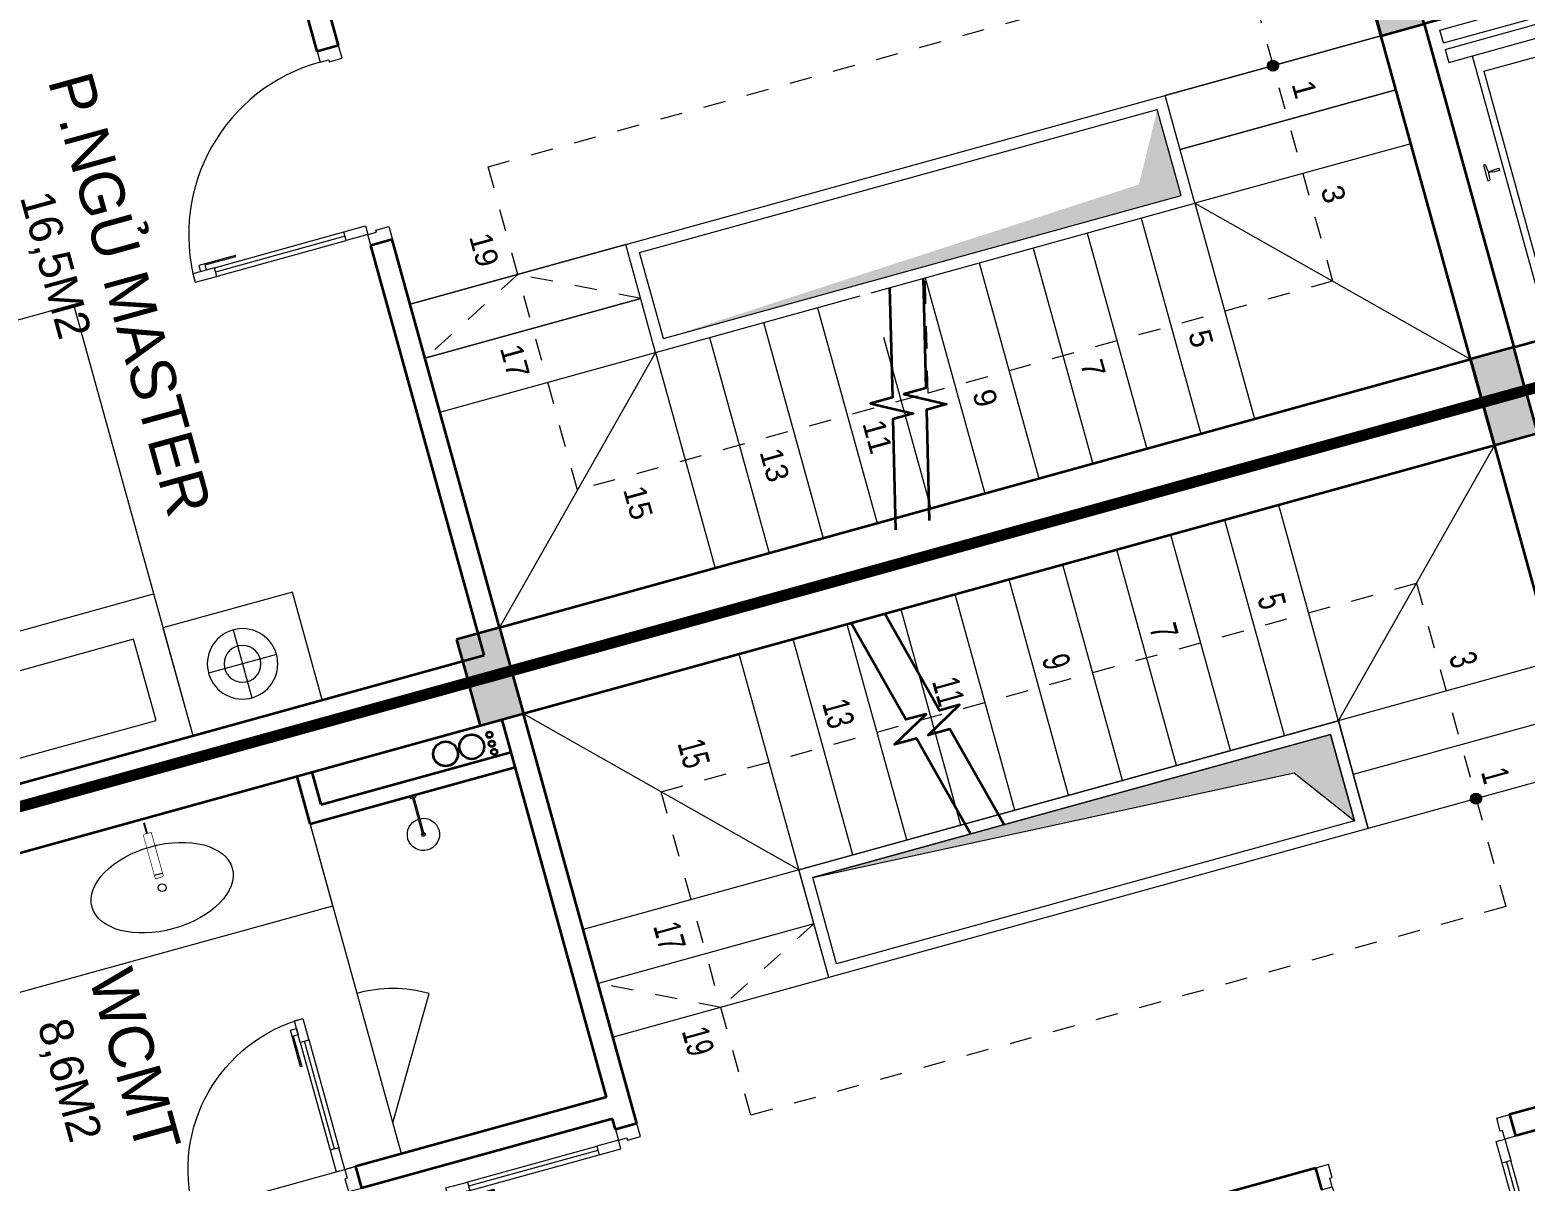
# Model space of a CAD drawing. Header units: metres. Extents: x 568332 to 569219, y 2065964 to 2066430.
# Drawn here: x 568437.53 to 568444.21, y 2066373.9 to 2066379.04 of the extents above; entities that cross this region are included whole.
import ezdxf

# ---------------------------------------------------------------- set-up
doc = ezdxf.new("R2010")
doc.units = ezdxf.units.M
for name, pattern in [('$AUDIT_BAD_LTYPE2', [0]), ('HIDDEN', [0.375, 0.25, -0.125]), ('HIDDEN2', [0.1875, 0.125, -0.0625])]:
    doc.linetypes.add(name, pattern=pattern)
doc.layers.get('0').update_dxf_attribs({"linetype": 'CONTINUOUS'})
doc.layers.get('DEFPOINTS').update_dxf_attribs({"linetype": 'CONTINUOUS'})
for name, color, linetype, lineweight in [('-CONCRETE', 1, 'CONTINUOUS', 35), ('-DIM', 9, 'CONTINUOUS', 13), ('-DOOR', 137, 'CONTINUOUS', 9), ('-FURNITURE', 46, 'CONTINUOUS', 9), ('-HATCH', 8, 'CONTINUOUS', 5), ('-KH', 143, 'CONTINUOUS', 13), ('-LINE1', 7, 'CONTINUOUS', 18), ('-LINE2', 252, 'CONTINUOUS', 9), ('-TEXT', 7, 'CONTINUOUS', 15), ('-WALL', 4, 'CONTINUOUS', 35), ('TEXT25', 2, 'CONTINUOUS', 13)]:
    doc.layers.add(name, color=color, linetype=linetype, lineweight=lineweight)
doc.layers.add('-RANH GIOI LO DAT', color=12, linetype='CONTINUOUS')
doc.styles.add('SVN_AVO_thuong', font='')
doc.styles.add('T1', font='', dxfattribs={"height": 200})
doc.styles.add('vnavanth', font='', dxfattribs={"width": 0.8})
doc.styles.get('SVN_AVO_thuong').set_extended_font_data('SVN-Avo')
doc.styles.get('T1').set_extended_font_data('VNgeometric Light')
doc.styles.get('vnavanth').set_extended_font_data('.VnAvantH')

# ---------------------------------------------------------------- blocks, each defined once
blk = doc.blocks.new('X-5M-DH-2-CORE$0$A$C75E80C28')
at = {"layer": '-LINE2', "linetype": 'Continuous', "ltscale": 2}
for p, q in [((-510.0000099998433, -21.5000000000291), (-510.0000099998579, -50.60000000000582)), ((-506.8000099998899, -21.5000000000291), (-510.0000099998433, -21.5000000000291)), ((-506.8000099998899, -21.5000000000291), (-506.8000099999044, -50.60000000000582)), ((-456.2000100000296, -56.79999999998836), (-500.6000099999364, -56.80000000001746)), ((-456.2000100000441, -60), (-500.600009999951, -60.0000000000291)), ((-453.2000100000441, -63), (-453.2000100000296, -67)), ((-450.0000099998579, -63), (-450.0000099998433, -67)), ((450.0000100000616, -63), (450.0000100000761, -67)), ((453.200010000015, -63), (453.2000100000296, -67)), ((456.2000100000296, -56.79999999998836), (500.6000100000529, -56.79999999998836)), ((456.200010000015, -60), (500.6000100000383, -60)), ((506.8000100001227, -21.5), (510.0000100000761, -21.5)), ((506.8000100001227, -21.5), (506.8000100001082, -50.59999999997672)), ((510.0000100000761, -21.5), (510.0000100000616, -50.59999999997672)), ((-556.8000102631631, -112.4999999912397), (-560.0000102631166, -112.4999999912397)), ((-510.0000099998579, -108.5000000000291), (-510.0000099998433, -79.39999999999418)), ((-506.8000099999044, -108.5000000000291), (-506.8000099998899, -79.39999999999418)), ((-456.2000100000296, -70), (-500.6000099999364, -70.0000000000291)), ((-456.2000100000296, -73.19999999995343), (-500.6000099999364, -73.19999999998254)), ((456.2000100000296, -70), (500.6000100000529, -70)), ((456.2000100000296, -73.19999999995343), (500.6000100000529, -73.19999999995343)), ((456.800009736864, -112.4999999912397), (460.0000097368174, -112.4999999912397)), ((506.8000100001227, -108.5), (506.8000100001227, -79.39999999996508)), ((510.0000100000761, -108.5), (510.0000100000761, -79.39999999996508)), ((-731.0000002632733, -148.9999999649008), (730.9999997367267, -148.9999999649299)), ((-731.0000002698944, -1304.999999934109), (-731.0000002632733, -148.9999999649008)), ((-700.0000002632733, -178.9999999649008), (699.9999997367267, -178.9999999649299)), ((-700.0000002699089, -1224.999999934109), (-700.0000002632733, -178.9999999649008)), ((699.9999997300911, -1224.999999934109), (699.9999997367267, -178.9999999649299)), ((730.9999997301056, -1304.999999934109), (730.9999997367267, -148.9999999649299)), ((-700.0000002699089, -1224.999999934109), (-400.0000002699089, -1224.999999934138)), ((-400.0000002698944, -1304.999999934138), (-400.0000002699089, -1224.999999934138)), ((699.9999997300911, -1224.999999934109), (399.9999997300911, -1224.999999934109)), ((399.9999997301056, -1304.999999934109), (399.9999997300911, -1224.999999934109)), ((839.9999997301056, -1304.999999934109), (-840.0000002698944, -1304.999999934109)), ((-840.0000002698944, -1364.999999934109), (-840.0000002698944, -1304.999999934109)), ((424.9999997301056, -1308.999999934109), (-425.0000002698944, -1308.999999934109)), ((-425.0000002699089, -1342.999999934109), (-425.0000002698944, -1308.999999934109)), ((-2.6989437174052e-07, -1308.999999934109), (-2.699089236557484e-07, -1342.999999934109)), ((424.9999997300911, -1342.999999934109), (424.9999997301056, -1308.999999934109)), ((839.9999997301056, -1364.999999934109), (839.9999997301056, -1304.999999934109)), ((839.9999997301056, -1364.999999934109), (-840.0000002698944, -1364.999999934109)), ((839.9999997301056, -1394.999999934109), (-840.0000002698944, -1394.999999934109)), ((-840.0000002698944, -1394.999999934109), (-840.0000002698944, -1454.999999934109)), ((424.9999997300911, -1342.999999934109), (-425.0000002699089, -1342.999999934109)), ((839.9999997301056, -1394.999999934109), (839.9999997301056, -1454.999999934109)), ((-840.0000002698944, -1454.999999934109), (-435.0000002698944, -1454.999999934109)), ((-435.0000002698944, -1449.999999934109), (-435.0000002699089, -1459.999999934109)), ((-435.0000002698944, -1449.999999934109), (-400.0000002698944, -1449.999999934138)), ((-435.0000002699089, -1459.999999934109), (-425.0000002699089, -1459.999999934109)), ((-433.4000002698012, -1451.599999934086), (-433.4000002698012, -1458.399999934074)), ((-433.4000002698012, -1451.599999934086), (-401.6000002697547, -1451.599999934086)), ((-433.4000002698012, -1458.399999934074), (-425.0000002698944, -1458.399999934074)), ((429.9999997300911, -1405.999999934138), (-430.0000002699089, -1405.999999934109)), ((-430.0000002699089, -1405.999999934109), (-430.0000002698944, -1445.999999934109)), ((429.9999997301056, -1445.999999934138), (-430.0000002698944, -1445.999999934109)), ((-425.0000002698944, -1458.399999934074), (-425.0000002699089, -1459.999999934109)), ((-401.6000002697547, -1451.599999934086), (-401.6000002697256, -1498.399999934074)), ((399.9999997301056, -1449.999999934109), (-400.0000002698944, -1449.999999934138)), ((-400.0000002698944, -1449.999999934138), (-400.0000002698653, -1499.999999934138)), ((-2.699089236557484e-07, -1405.999999934109), (-2.6989437174052e-07, -1445.999999934109)), ((399.9999997301056, -1449.999999934109), (399.9999997301347, -1499.999999934109)), ((434.9999997301056, -1449.999999934109), (399.9999997301056, -1449.999999934109)), ((401.5999997301988, -1451.599999934086), (401.5999997302279, -1498.399999934074)), ((433.3999997302453, -1451.599999934086), (401.5999997301988, -1451.599999934086)), ((433.3999997302453, -1458.399999934074), (424.9999997301056, -1458.399999934074)), ((424.9999997301056, -1458.399999934074), (424.9999997301056, -1459.999999934109)), ((434.9999997301056, -1459.999999934109), (424.9999997301056, -1459.999999934109)), ((429.9999997300911, -1405.999999934138), (429.9999997301056, -1445.999999934138)), ((433.3999997302453, -1451.599999934086), (433.3999997302453, -1458.399999934074)), ((434.9999997301056, -1449.999999934109), (434.9999997301056, -1459.999999934109)), ((839.9999997301056, -1454.999999934109), (434.9999997301056, -1454.999999934109)), ((-435.0000002698653, -1489.999999934109), (-435.0000002698653, -1499.999999934109)), ((-435.0000002698653, -1489.999999934109), (-425.0000002698653, -1489.999999934109)), ((-435.0000002698653, -1499.999999934109), (-400.0000002698653, -1499.999999934138)), ((-433.4000002697721, -1491.599999934086), (-433.4000002697721, -1498.399999934074)), ((-433.4000002697721, -1491.599999934086), (-425.0000002698653, -1491.599999934086)), ((-433.4000002697721, -1498.399999934074), (-401.6000002697256, -1498.399999934074)), ((-425.0000002698653, -1489.999999934109), (-425.0000002698653, -1491.599999934086)), ((434.9999997301347, -1499.999999934109), (399.9999997301347, -1499.999999934109)), ((433.3999997302744, -1498.399999934074), (401.5999997302279, -1498.399999934074)), ((424.9999997301347, -1489.999999934109), (424.9999997301347, -1491.599999934086)), ((434.9999997301347, -1489.999999934109), (424.9999997301347, -1489.999999934109)), ((433.3999997302744, -1491.599999934086), (424.9999997301347, -1491.599999934086)), ((433.3999997302744, -1491.599999934086), (433.3999997302744, -1498.399999934074)), ((434.9999997301347, -1489.999999934109), (434.9999997301347, -1499.999999934109))]:
    blk.add_line(p, q, dxfattribs=at)
for points in [[(-450.0000000000146, 0), (-450, -130), (450, -130), (449.9999999999854, 0)], [(-200, -29), (200.0000000001164, -29), (200.0000000001164, -101), (-200, -101)], [(-36.0000002632587, -583.9999999649008), (35.9999997367413, -583.9999999649008), (35.99999973675585, -983.9999999649008), (-36.00000026324415, -983.9999999649008)]]:
    blk.add_lwpolyline(points, close=True, dxfattribs=at)
for points in [[(-780.0000002632587, -788.9999999649008), (-751.0000002632587, -788.9999999649299, 0.414213562373095), (-750.0000002632733, -787.9999999649008), (-750.0000002632587, -783.9999999649008), (-750.0000002632587, -779.9999999649008, 0.414213562373095), (-751.0000002632733, -778.9999999649299), (-780.0000002632733, -778.9999999649881, -0.2569775838576673), (-784.1207396915852, -781.9399999648449), (-797.9000002631656, -781.939999964874, -0.414213562373095), (-800.9000002631656, -778.939999964874), (-804.0000002632587, -749.4999999649008, 0.414213562373095), (-807.0000002632587, -746.4999999649008), (-812.0000002632587, -746.4999999649008), (-812.0000002632587, -783.9999999649008), (-812.0000002632587, -821.4999999649008), (-807.0000002632587, -821.4999999649008, 0.414213562373095), (-804.0000002632587, -818.4999999649008), (-800.9000002631656, -789.0599999648693, -0.414213562373095), (-797.9000002631656, -786.0599999648693), (-784.1207396915852, -786.0599999648402, -0.2569775838576673), (-780.0000002632587, -788.9999999647553)], [(779.9999997367413, -788.9999999649299), (750.9999997367413, -788.9999999649008, -0.414213562373095), (749.9999997367267, -787.9999999649299), (749.9999997367413, -783.9999999649299), (749.9999997367413, -779.9999999649299, -0.414213562373095), (750.9999997367267, -778.9999999649008), (779.9999997368432, -778.9999999650172, 0.2569775838576673), (784.1207391653006, -781.939999964874), (797.899999736881, -781.9399999648449, 0.414213562373095), (800.899999736881, -778.9399999648449), (803.9999997367413, -749.4999999649008, -0.414213562373095), (806.9999997367413, -746.4999999649008), (811.9999997367413, -746.4999999649008), (811.9999997367413, -783.9999999649008), (811.9999997367413, -821.4999999649008), (806.9999997367413, -821.4999999649008, -0.414213562373095), (803.9999997367413, -818.4999999649008), (800.899999736881, -789.0599999648402, 0.414213562373095), (797.899999736881, -786.0599999648402), (784.1207391653006, -786.0599999648693, 0.2569775838576672), (779.9999997368577, -788.9999999647844)]]:
    blk.add_lwpolyline(points, format="xyb", dxfattribs=at)
for centre, radius, start, end in [((-500.600009999951, -50.60000000000582), 9.400000000001475, 180, 270), ((-500.600009999951, -50.60000000000582), 6.200000000004374, 180, 270), ((-456.2000100000441, -63), 6.19999999999713, 0, 90), ((-456.2000100000441, -63), 3.000000000000045, 0, 90), ((456.200010000015, -63), 6.19999999999713, 90, 180), ((456.200010000015, -63), 3.000000000000045, 90, 180), ((500.6000100000383, -50.59999999997672), 6.200000000004374, 270, 0), ((500.6000100000383, -50.59999999997672), 9.400000000001475, 270, 0), ((-500.6000099999364, -79.39999999999418), 9.399999999997844, 90, 180), ((-500.6000099999364, -79.39999999999418), 6.19999999999734, 90, 180), ((-456.2000100000296, -67), 6.20000000000076, 270, 0), ((-456.2000100000296, -67), 2.999999999999834, 270, 0), ((456.2000100000296, -67), 6.20000000000076, 180, 270), ((456.2000100000296, -67), 2.999999999999834, 180, 270), ((500.6000100000529, -79.39999999996508), 9.399999999997844, 0, 90), ((500.6000100000529, -79.39999999996508), 6.19999999999734, 0, 90)]:
    blk.add_arc(centre, radius, start, end, dxfattribs=at)
blk = doc.blocks.new('A$C5C575821')
at = {"layer": '-CONCRETE'}
h = blk.add_hatch(color=256, dxfattribs=at)
h.dxf.hatch_style = 1
h.paths.add_polyline_path([(-0.00237559899687767, 200.0000000000146), (-0.00237559899687767, 1.455191522836685e-11), (199.9976244010031, 1.455191522836685e-11), (199.9976244010031, 200.0000000000146)])
blk.add_lwpolyline([(-0.00237559899687767, 1.455191522836685e-11), (199.9976244010031, 1.455191522836685e-11), (199.9976244010031, 200.0000000000146), (-0.00237559899687767, 200.0000000000146)], close=True, dxfattribs=at)
blk = doc.blocks.new('A$C3F71457E')
at = {"layer": '-CONCRETE'}
blk.add_lwpolyline([(-8.760252967476845e-09, -100.0000002632005), (0, 400), (-1500, 400.0000000000582), (-1500.00000001755, -1399.999999999942), (-1.754960976541042e-08, -1400), (-7.895869202911854e-08, -900.0000002632005), (199.9999999912397, -900.0000002982852), (199.9999999824504, -1600), (-1700.00000001755, -1600), (-1700, 600), (200, 600), (199.9999999912397, -100.0000002982852), (6.140908226370811e-08, -100.0000002632005)], dxfattribs=at)
at = {"layer": '-LINE1'}
blk.add_line((-7.895869202911854e-08, -900.0000002632005), (-8.760252967476845e-09, -100.0000002632005), dxfattribs=at)
at = {"layer": '-WALL'}
for p in [(-1699.997624401003, 399.9999999999854), (0.00237559899687767, 399.9999999999854), (-1699.997624401081, -1599.999999999959), (0.002375601565972829, -1600.000000021305)]:
    blk.add_blockref('A$C5C575821', p, dxfattribs=at)
at = {"color": 2, "rotation": 90}
blk.add_blockref('X-5M-DH-2-CORE$0$A$C75E80C28', (-1500.00000000876, -499.9999999999418), dxfattribs=at)
blk = doc.blocks.new('*U149')
at = {"linetype": '$AUDIT_BAD_LTYPE2'}
for p, q in [((70, 100), (70, 699.9999999999982)), ((90, 699.9999999999982), (90, 100))]:
    blk.add_line(p, q, dxfattribs=at)
for points in [[(50, 699.9999999999982), (90, 699.9999999999982), (90, 799.9999999999982), (50, 799.9999999999982), (50, 699.9999999999982)], [(50, 702.9059272893337), (50, 100)], [(50, 100), (90, 100), (90, 0), (50, 0), (50, 100)]]:
    blk.add_lwpolyline(points)
for points in [[(118.2698876160139, 594.5156181119073), (118.2698876160139, 764.1349438079906), (90, 764.1349438079906), (90, 735.8650561920058), (112.6159100928053, 735.8650561920058), (112.6159100928053, 594.5156181119073)], [(0, 0), (50, 0), (50, -40), (60, -40), (60, -99.99999999999272), (0, -99.99999999999272)], [(899.9999999999982, 1.3252863207713e-28), (849.9999999999982, 1.3252863207713e-28), (849.9999999999982, -40.00000000000001), (839.9999999999982, -40.00000000000001), (839.9999999999982, -99.99999999999272), (899.9999999999982, -99.99999999999272)]]:
    blk.add_lwpolyline(points, close=True)
at = {"linetype": '$AUDIT_BAD_LTYPE2', "ltscale": 0.3}
blk.add_arc((50, 0), 799.9999999999982, 0, 90, dxfattribs=at)
blk = doc.blocks.new('shower')
for points in [[(180919.3447017173, -32316.45425928477), (180912.3337561736, -32316.45425928477), (180912.3337561736, -32146.62790954509), (180919.3447017173, -32146.62790954509)], [(180929.3839969719, -32326.62790954066), (180902.2944609144, -32326.62790954066), (180902.2944609144, -32316.45425928477), (180929.3839969719, -32316.45425928477)]]:
    blk.add_lwpolyline(points, close=True)
for radius, start, end in [(72, 272.7906698559544, 267.2093301440456), (8.346062492523743, 294.8355446212717, 245.1644553787283)]:
    blk.add_arc((180915.8392289462, -32146.62790954416), radius, start, end)
blk = doc.blocks.new('Sink_Cicle')
blk.add_lwpolyline([(17.49999987077899, -50.00226151314564), (-17.49999987077899, -49.99773848685436), (-17.51615354442038, -252.2967581441626), (17.48384613892995, -252.3012811850058)], close=True)
blk.add_circle((0, -300), 17.5)
at = {"layer": 'DEFPOINTS'}
blk.add_line((0, -100), (0, 0), dxfattribs=at)
blk.add_wipeout([(17.499999870775355, -50.00226151314928), (-17.49999987078263, -49.99773848685436), (-17.516153544427652, -252.29675814416623), (17.48384613892631, -252.3012811850058)])
at = {"layer": '-FURNITURE', "linetype": 'Continuous'}
blk.add_ellipse((0, -300), major_axis=(-325, 0), ratio=0.5846153846153846, dxfattribs=at)
blk.add_line((-17.51421511289664, -237.2967582757119), (17.48578462866135, -237.3012813020032))
blk = doc.blocks.new('*U18')
at = {"linetype": '$AUDIT_BAD_LTYPE2'}
for p, q in [((70, 100), (69.99999999999999, 599.9999999999982)), ((89.99999999999999, 599.9999999999982), (90, 100))]:
    blk.add_line(p, q, dxfattribs=at)
for points in [[(49.99999999999999, 599.9999999999982), (89.99999999999999, 599.9999999999982), (89.99999999999999, 699.9999999999982), (49.99999999999999, 699.9999999999982), (49.99999999999999, 599.9999999999982)], [(49.99999999999999, 602.9059272893337), (50, 100)], [(50, 100), (90, 100), (90, 0), (50, 0), (50, 100)]]:
    blk.add_lwpolyline(points)
for points in [[(118.2698876160139, 494.5156181119073), (118.2698876160139, 664.1349438079906), (89.99999999999999, 664.1349438079906), (89.99999999999999, 635.8650561920058), (112.6159100928053, 635.8650561920058), (112.6159100928053, 494.5156181119073)], [(0, 0), (50, 0), (50, -40), (60, -40), (60, -100.0001724930698), (0, -100.0001724930698)], [(799.9999999999982, 7.105427357601134e-15), (749.9999999999982, 7.105427357601134e-15), (749.9999999999982, -40), (739.9999999999982, -40), (739.9999999999982, -100.0001724930698), (799.9999999999982, -100.0001724930698)]]:
    blk.add_lwpolyline(points, close=True)
at = {"linetype": '$AUDIT_BAD_LTYPE2', "ltscale": 0.3}
blk.add_arc((50, 0), 699.9999999999982, 0, 90, dxfattribs=at)
blk = doc.blocks.new('M43-T3')
at = {"layer": '-HATCH', "true_color": 0x8c8896}
h = blk.add_hatch(color=252, dxfattribs=at)
h.dxf.hatch_style = 1
edge = h.paths.add_edge_path()
edge.add_arc((196431.975724205, -1754999.478695974), 24.62566289535607, 0, 360)
h = blk.add_hatch(color=252, dxfattribs=at)
h.dxf.hatch_style = 1
h.paths.add_polyline_path([(196381.975724205, -1755549.478695974), (195981.9757242051, -1755549.478695974), (195981.9757242051, -1757949.478695974), (196103.2688338241, -1755752.103386655)])
at = {"layer": '-CONCRETE'}
for centre, radius in [((194981.1237283373, -1759171.526100082, 5.66516857499076e-09), 13), ((195022.8731463534, -1759171.526100082, 5.66516857499076e-09), 13), ((195061.143133303, -1759171.526100082, 5.66516857499076e-09), 13), ((195011.9504863113, -1759262.02290818, 5.66516857499076e-09), 55), ((195011.9504863113, -1759382.865358385, 5.66516857499076e-09), 55)]:
    blk.add_circle(centre, radius, dxfattribs=at)
at = {"layer": '-FURNITURE'}
blk.add_line((196681.975724205, -1760049.478695974), (194931.975724205, -1760049.478695974), dxfattribs=at)
blk.add_lwpolyline([(196538.2020398292, -1760049.478695974), (196024.5614192253, -1759739.36047196)], dxfattribs=at)
blk.add_lwpolyline([(195532.089361525, -1760049.478695973), (194932.089361525, -1760049.478695973), (194932.089361525, -1761549.478695974), (195532.089361525, -1761549.478695974)], close=True, dxfattribs=at)
blk.add_arc((196538.2020398292, -1760049.478695974), 600, 148.8778907043304, 180, dxfattribs=at)
at = {"layer": '-HATCH'}
blk.add_lwpolyline([(196381.975724205, -1755549.478695974), (195981.9757242051, -1755549.478695974), (195981.9757242051, -1757949.478695974), (196103.2688338241, -1755752.103386655), (196381.975724205, -1755549.478695974)], dxfattribs=at)
at = {"layer": '-KH', "linetype": 'HIDDEN2', "ltscale": 5}
blk.add_lwpolyline([(196931.975724205, -1758499.478695974), (195431.9757242051, -1758499.478695974), (195431.9757242051, -1754999.478695974), (196931.975724205, -1754999.478695974)], close=True, dxfattribs=at)
blk.add_lwpolyline([(196181.9757242051, -1757999.478695974), (196431.9757242051, -1758499.478695974), (196181.9757242051, -1758999.478695974)], dxfattribs=at)
at = {"layer": '-KH'}
blk.add_circle((196431.975724205, -1754999.478695974), 24.62566289535607, dxfattribs=at)
at = {"layer": '-LINE1'}
for p, q in [((195931.9757242051, -1755499.478695974), (194931.975724205, -1754499.478695974)), ((195931.975724205, -1754499.478695974), (195931.975724205, -1758999.478695974)), ((196181.975724205, -1754499.478695974), (196181.975724205, -1755499.478695974)), ((196431.975724205, -1754499.478695974), (196431.975724205, -1755499.478695974)), ((196431.975724205, -1755499.478695974), (194931.975724205, -1755499.478695974)), ((195931.975724205, -1755749.478695974), (194931.975724205, -1755749.478695974)), ((195931.975724205, -1755999.478695974), (194931.975724205, -1755999.478695974)), ((195931.975724205, -1756249.478695974), (194931.975724205, -1756249.478695974)), ((195931.975724205, -1756499.478695974), (194931.975724205, -1756499.478695974)), ((195931.975724205, -1756749.478695974), (194931.975724205, -1756749.478695974)), ((195931.975724205, -1756999.478695974), (194931.975724205, -1756999.478695974)), ((195931.975724205, -1757249.478695974), (194931.975724205, -1757249.478695974)), ((195931.975724205, -1757499.478695974), (194931.975724205, -1757499.478695974)), ((195931.975724205, -1757749.478695974), (194931.975724205, -1757749.478695974)), ((196431.975724205, -1757999.478695974), (194931.975724205, -1757999.478695974)), ((195931.9757242051, -1757999.478695974), (194931.975724205, -1758999.478695974)), ((196181.975724205, -1757999.478695974), (196181.975724205, -1758999.478695974)), ((196431.975724205, -1757999.478695974), (196431.975724205, -1758999.478695974))]:
    blk.add_line(p, q, dxfattribs=at)
for points in [[(196431.975724205, -1757999.478695974), (195931.9757242051, -1757999.478695974), (195931.9757242051, -1755499.478695974), (196431.975724205, -1755499.478695974)], [(196381.975724205, -1757949.478695974), (195981.9757242051, -1757949.478695974), (195981.9757242051, -1755549.478695974), (196381.975724205, -1755549.478695974)]]:
    blk.add_lwpolyline(points, close=True, dxfattribs=at)
at = {"layer": '-LINE2'}
blk.add_line((196681.975724205, -1761062.430337931), (196681.975724205, -1760262.430337931), dxfattribs=at)
at = {"layer": '-RANH GIOI LO DAT', "linetype": 'HIDDEN', "ltscale": 10, "const_width": 50}
blk.add_lwpolyline([(194731.978099804, -1748256.687648606), (194731.978099804, -1766318.487446141), (203731.9780993421, -1766257.443572831), (203731.9781002809, -1748256.687648606)], close=True, dxfattribs=at)
at = {"layer": '-WALL'}
for p, q in [((194731.975724205, -1750249.45996448), (194736.4741908725, -1763863.712347383)), ((197832.1098538841, -1754299.478695974), (197832.1098538841, -1755230.924647553)), ((194931.975724205, -1754499.478695974), (194931.975724205, -1758999.478695974)), ((197932.1098538841, -1754499.478695974), (197932.1098538841, -1755230.924647553)), ((197832.1098538841, -1755230.924647553), (197932.1098538841, -1755230.924647553)), ((197832.1098538841, -1756130.924647553), (197932.1098538841, -1756130.924647553)), ((197832.1098538841, -1756130.924647553), (197832.1098538841, -1758999.478695974)), ((196832.1098538841, -1758999.478695974), (194931.975724205, -1758999.478695974)), ((196832.1098538841, -1758999.478695974), (196832.1098538841, -1759099.478695974)), ((196681.975724205, -1759099.478695974), (194931.975724205, -1759099.478695974)), ((195082.0893615249, -1759979.478695973), (195082.0893615193, -1759099.478695971)), ((195152.0893615249, -1760049.478695973), (195152.0893615193, -1759099.478695971)), ((196681.975724205, -1759099.478695974), (196681.975724205, -1760262.430337931)), ((196781.975724205, -1759099.478695974), (196781.975724205, -1760262.430337931)), ((196832.1098538841, -1759099.478695974), (196781.975724205, -1759099.478695974)), ((195082.0893615249, -1759979.478695973), (194932.0893615249, -1759979.478695973)), ((195152.0893615249, -1760049.478695973), (194932.089361525, -1760049.478695973)), ((196681.975724205, -1760262.430337931), (196781.975724205, -1760262.430337931))]:
    blk.add_line(p, q, dxfattribs=at)
for points in [[(195982.0050739609, -1757062.8122534), (195505.6686381815, -1757181.892867358), (195505.6686381815, -1757283.158570587), (195412.3176877103, -1757111.503520366), (195412.3176877103, -1757205.229920039), (194931.975724205, -1757325.311886539)], [(195982.0050739609, -1757217.842999788), (195505.6686381815, -1757336.923613746), (195505.6686381815, -1757438.189316974), (195412.3176877103, -1757266.534266753), (195412.3176877103, -1757360.260666427), (194931.975724205, -1757480.342632927)]]:
    blk.add_lwpolyline(points, dxfattribs=at)
at = {"layer": '-DOOR', "rotation": 270}
blk.add_blockref('*U149', (197932.6812183235, -1755230.924647553), dxfattribs=at)
at = {"layer": '-DOOR', "xscale": -1}
for name, p, rotation in [('*U149', (196832.1098538841, -1759099.478695974), 180), ('*U18', (196681.975724205, -1760262.430337931), 90)]:
    blk.add_blockref(name, p, dxfattribs=dict(at, rotation=rotation))
at = {"layer": '-FURNITURE', "xscale": -1, "rotation": 270}
blk.add_blockref('shower', (227478.717271063, -1940490.317924916), dxfattribs=at)
at = {"layer": '-WALL', "xscale": -1, "rotation": 180}
blk.add_blockref('A$C3F71457E', (196432.1098538986, -1753899.478695974), dxfattribs=at)
at = {"layer": '-WALL', "xscale": -1}
for p in [(194931.9757242051, -1754499.478695974), (194931.9757242051, -1759199.478695974)]:
    blk.add_blockref('A$C5C575821', p, dxfattribs=at)
at = {"layer": 'DEFPOINTS', "style": 'T1', "width": 0.7}
for s, p in [('3', (195786.9711540868, -1754947.440265208)), ('1', (196322.9711540868, -1754947.440265201)), ('5', (195306.6303878586, -1755702.832508557)), ('7', (195306.6303878586, -1756202.832508557)), ('9', (195310.6303878586, -1756702.832508557)), ('11', (195278.6303878586, -1757202.832508562)), ('13', (195242.6303878586, -1757702.832508569)), ('15', (195242.6303878586, -1758372.755440961)), ('17', (196001.119700261, -1758695.45522796)), ('19', (196487.5794647411, -1758697.445086425))]:
    blk.add_text(s, height=120, rotation=1.005123984043621e-08, dxfattribs=at).set_placement(p)
at = {"layer": 'TEXT25'}
for s, height, style, p in [('WCMT', 200, 'SVN_AVO_thuong', (195546.2901199483, -1761185.73455052)), ('8,6M2', 150, 'T1', (195691.1676317769, -1761463.376736044))]:
    blk.add_text(s, height=height, rotation=1.005123984043621e-08, dxfattribs=dict(at, style=style)).set_placement(p)
at = {"layer": '-FURNITURE', "rotation": 90.00365773450814}
blk.add_blockref('Sink_Cicle', (194950.5242546629, -1760762.830690325), dxfattribs=at)
at = {"layer": '-WALL'}
blk.add_line((194931.975724205, -1759099.478695974), (194931.975724205, -1763707.518258919), dxfattribs=at)
blk = doc.blocks.new('A$C8a974c9c')
for p, q in [((1750.087982669494, 2957.416116623174), (1750.087982669657, 2642.58393779996)), ((1592.671893257969, 2800.000027211493), (1907.504072081182, 2800.000027211652)), ((1342.999452652235, 2500.000027214177), (1342.999452652119, 700.000027214177)), ((1750.087982669345, 242.5839378051005), (1750.087982669549, 557.4161166283138)), ((1592.67189325784, 400.0000272168018), (1907.504072081053, 400.0000272166017))]:
    blk.add_line(p, q)
for points in [[(1999.999452652235, 3100.000027209127), (1500.176512686827, 3100.000027209127), (1500.176512686827, 2500.000027214177), (1999.999452652235, 2500.000027214177)], [(1890.999452652235, 2360.000027214177), (1514.499452652235, 2360.000027214177), (1514.499452652148, 1642.500027214177), (1890.999452652148, 1642.500027214177)], [(1890.99945265209, 840.000027214177), (1514.49945265209, 840.000027214177), (1514.499452652148, 1557.500027214177), (1890.999452652148, 1557.500027214177)], [(1999.999452652119, 100.0000272192265), (1500.17651268671, 100.0000272192265), (1500.17651268671, 700.000027214177), (1999.999452652119, 700.000027214177)]]:
    blk.add_lwpolyline(points, close=True)
blk.add_lwpolyline([(1999.999452652235, 2500.000027214177), (-0.0005473477649502456, 2500.000027214177), (-0.0005473478813655674, 700.000027214177), (1999.999452652119, 700.000027214177), (1999.999452652235, 2500.000027214177)])
for centre, radius in [((1750.087982669561, 2800.000027211581), 157.4160894116067), ((1750.087982669561, 2800.000027211581), 82.41608941160666), ((1750.087982669432, 400.0000272166926), 157.4160894116067), ((1750.087982669432, 400.0000272166926), 82.41608941160666)]:
    blk.add_circle(centre, radius)
blk = doc.blocks.new('M44-T3')
at = {"layer": '-HATCH', "true_color": 0x8c8896}
h = blk.add_hatch(color=252, dxfattribs=at)
h.dxf.hatch_style = 1
edge = h.paths.add_edge_path()
edge.add_arc((201371.897143364, -1822395.468294621), 24.62566289535607, 74.5409759200862, 434.5409759200862)
h = blk.add_hatch(color=252, dxfattribs=at)
h.dxf.hatch_style = 1
h.paths.add_polyline_path([(201421.8971431255, -1822945.468294621), (201821.6126258373, -1822945.468294621), (201821.6126258373, -1825345.468294621), (201724.0716006756, -1823114.017584324)])
at = {"layer": '-KH', "linetype": 'HIDDEN2', "ltscale": 5}
blk.add_line((202371.6126260757, -1824270.465779305), (201871.6126258373, -1824145.468294621), dxfattribs=at)
for points in [[(202371.6126260757, -1824322.004660606), (202371.6126260757, -1825895.468294621), (200872.0394017696, -1825895.468294621), (200872.0394020081, -1822395.468294621), (202371.6126260757, -1822395.468294621), (202371.6126260757, -1824270.465779305)], [(201621.7548844814, -1825395.468294621), (201371.897143364, -1825895.468294621), (201621.7548844814, -1826394.815687656)]]:
    blk.add_lwpolyline(points, dxfattribs=at)
at = {"layer": '-KH'}
blk.add_circle((201371.897143364, -1822395.468294621), 24.62566289535607, dxfattribs=at)
at = {"layer": '-LINE1'}
for p, q in [((201371.897143364, -1822895.468294621), (201371.897143364, -1821895.468294621)), ((201371.897143364, -1821895.468294621), (201371.897143364, -1822895.468294621)), ((201621.7548844814, -1822895.468294621), (201621.7548847198, -1821895.468294621)), ((201621.7548847198, -1821895.468294621), (201621.7548844814, -1822895.468294621)), ((201871.6126258373, -1821895.468294621), (201871.6126260757, -1822895.468294621)), ((201871.6126260757, -1822895.468294621), (201371.897143364, -1822895.468294621)), ((201371.897143364, -1825395.468294621), (201371.897143364, -1822895.468294621)), ((201871.6126260757, -1824395.468294621), (201871.6126260757, -1822895.468294621)), ((201821.6126258373, -1822945.468294621), (201421.8971431255, -1822945.468294621)), ((201421.897143364, -1825345.468294621), (201421.8971431255, -1822945.468294621)), ((201821.6126258373, -1825345.468294621), (201821.6126258373, -1822945.468294621)), ((201871.6126260757, -1825395.468294621), (201871.6126260757, -1824447.007175922)), ((201821.6126258373, -1825345.468294621), (201421.897143364, -1825345.468294621)), ((201871.6126260757, -1825395.468294621), (201371.897143364, -1825395.468294621)), ((201371.897143364, -1825395.468294621), (201371.897143364, -1826395.468294621)), ((201371.897143364, -1826395.468294621), (201371.897143364, -1825395.468294621)), ((201621.7548844814, -1825395.468294621), (201621.7548847198, -1826395.468294621)), ((201621.7548847198, -1826395.468294621), (201621.7548844814, -1825395.468294621)), ((201871.6126258373, -1826395.468294621), (201871.6126260757, -1825395.468294621)), ((201871.6126260757, -1825395.468294621), (202871.5925040245, -1826394.979865551))]:
    blk.add_line(p, q, dxfattribs=at)
at = {"layer": '-LINE1', "lineweight": 18}
for p, q in [((201871.6126260757, -1822895.468294621), (202871.5925040245, -1821894.979865551)), ((201871.6126260757, -1822895.468294621), (202871.6419758797, -1822895.468294621)), ((201871.6126260757, -1823145.468294621), (202871.6419758797, -1823145.468294621)), ((201871.6126260757, -1823395.468294621), (202871.6419758797, -1823395.468294621)), ((201871.6126260757, -1823645.468294621), (202871.6419756413, -1823645.468294621)), ((201871.6126260757, -1823895.468294621), (202871.6419758797, -1823895.468294621)), ((201871.6126258373, -1824145.468294621), (202871.6419756413, -1824145.468294621)), ((202077.7640030384, -1824395.468294621), (202871.6419758797, -1824395.468294621)), ((201871.6126258373, -1824645.468294621), (202871.6419756413, -1824645.468294621)), ((201871.6126260757, -1824895.468294621), (202871.6419758797, -1824895.468294621)), ((201871.6126258373, -1825145.468294621), (202871.6419756413, -1825145.468294621)), ((201871.6126260757, -1825395.468294621), (202871.6419758797, -1825395.468294621))]:
    blk.add_line(p, q, dxfattribs=at)
at = {"layer": '-RANH GIOI LO DAT', "linetype": 'HIDDEN', "ltscale": 10, "const_width": 49.99999999999999}
blk.add_lwpolyline([(192071.5183532238, -1815651.68306303), (192071.5183537006, -1828788.092039108), (197071.4033458233, -1833754.179555655), (203071.5183525085, -1833713.482861042), (203071.518352747, -1815651.68306303)], close=True, dxfattribs=at)
at = {"layer": '-WALL'}
for p, q in [((203071.5159773827, -1831306.239317179), (203071.5159773827, -1817644.491436481)), ((202871.5925040245, -1826394.979865551), (202871.5925040245, -1821894.491436481)), ((200171.4394526482, -1826394.327254534), (199291.5290465355, -1826394.327255011)), ((200171.4394526482, -1826394.327254534), (200171.4394526482, -1826494.327254772)), ((202871.5925040245, -1826394.979865551), (201071.4394526482, -1826394.979861259)), ((201071.4394526482, -1826394.979861259), (201071.4394524097, -1826494.327254534)), ((200171.4394526482, -1826494.327254772), (199291.5290427208, -1826494.327255249)), ((202971.5159776211, -1826494.327258587), (201071.4394524097, -1826494.327254534)), ((202971.5159776211, -1831106.912981987), (202971.5159776211, -1826494.327258587))]:
    blk.add_line(p, q, dxfattribs=at)
for points in [[(201871.6126258373, -1824155.542179108), (202347.9490616322, -1824274.622792959), (202347.9490616322, -1824375.888496399), (202441.3000121117, -1824204.233446121), (202441.3000121117, -1824297.959845543), (202921.6419758797, -1824418.041812181)], [(201871.6126258373, -1824310.572925568), (202347.9490618706, -1824429.653539419), (202347.9490618706, -1824530.91924262), (202441.3000121117, -1824359.264192581), (202441.3000123501, -1824452.990592003), (202921.6419756413, -1824573.072558641)]]:
    blk.add_lwpolyline(points, dxfattribs=at)
at = {"layer": '-DOOR', "rotation": 180}
blk.add_blockref('*U149', (201071.4394524097, -1826494.327254534), dxfattribs=at)
at = {"layer": '-FURNITURE', "xscale": -0.9999999999999998, "rotation": 180}
blk.add_blockref('A$C8a974c9c', (200971.5165247917, -1827145.111132622), dxfattribs=at)
at = {"layer": '-WALL', "rotation": 180}
blk.add_blockref('A$C3F71457E', (201371.5159776211, -1821294.491436481), dxfattribs=at)
at = {"layer": '-WALL'}
blk.add_blockref('A$C5C575821', (202871.5948798656, -1826594.327258587), dxfattribs=at)
at = {"layer": '-TEXT', "style": 'T1'}
for s, p in [('3', (201959.8375797272, -1822337.837523937)), ('1', (201473.486739397, -1822337.837523937)), ('5', (202424.0181686878, -1823080.360758781)), ('7', (202424.0181684494, -1823580.360758781)), ('9', (202424.0181684494, -1824080.360758781)), ('11', (202423.9686968327, -1824590.389763832)), ('13', (202423.9686968327, -1825066.752497196)), ('15', (202423.9686970711, -1825699.273914337)), ('19', (201151.3084359169, -1826061.259008884)), ('17', (201667.3148629665, -1826061.259008884))]:
    blk.add_text(s, height=99.99999999999999, rotation=1.598264265782983e-06, dxfattribs=at).set_placement(p)
at = {"layer": '-TEXT', "color": 2, "style": 'vnavanth'}
blk.add_text('p.ngñ MASTER', height=199.9591899200177, rotation=1.598264265782983e-06, dxfattribs=at).set_placement((199976.966160059, -1827689.41484642))
at = {"layer": 'TEXT25', "style": 'T1'}
blk.add_text('16,5M2', height=150, rotation=1.598264265782983e-06, dxfattribs=at).set_placement((200445.4884226322, -1827948.167076111))

msp = doc.modelspace()

# ---------------------------------------------------------------- block references
at = {"layer": '-DIM', "xscale": 0.001, "yscale": 0.001, "zscale": 0.001, "rotation": 285.4590240789451}
msp.add_blockref('M43-T3', (570083.1360001077, 2067032.723349315), dxfattribs=at)

# ---------------------------------------------------------------- next in the draw order: block references
at = {"layer": '-DIM', "xscale": 0.001, "yscale": 0.001, "zscale": 0.001, "rotation": 285.4590240799138}
msp.add_blockref('M44-T3', (570145.869836564, 2067058.725255053), dxfattribs=at)

doc.saveas('drawing.dxf')
